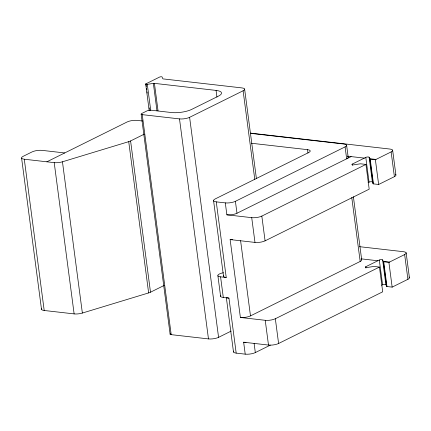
<?xml version="1.0" encoding="UTF-8"?>
<svg xmlns="http://www.w3.org/2000/svg" width="431" height="431" viewBox="0 0 431 431"><rect width="100%" height="100%" fill="white"/><g stroke="black" fill="none" stroke-linecap="round" stroke-linejoin="round"><path stroke-width="0.65" d="M231.199 331.078L218.571 337.344A7.252 2.123 -7.5 0 1 208.469 338.911L171.199 334.655L142.235 114.641A2.898 0.846 -7.5 0 1 141.756 113.498L147.106 110.842A2.898 0.846 -7.5 0 1 151.152 110.212L171.479 112.534A14.503 4.24 -7.5 0 0 191.687 109.399L218.442 96.124A14.503 4.24 -7.5 0 0 216.066 90.408L154.422 83.361A1.449 0.426 -7.5 0 0 153.361 83.398L147.3 84.336A1.449 0.426 -7.5 0 1 145.872 84.293A1.449 0.426 -7.5 0 1 146.001 83.803L159.529 77.09A1.449 0.426 -7.5 0 1 161.049 76.761A1.449 0.426 -7.5 0 1 162.088 76.998L162.799 78.711A1.449 0.426 -7.5 0 0 163.338 78.932L241.926 87.913A7.252 2.123 -7.5 0 1 243.111 90.774L254.786 179.447M46.871 161.803L127.129 121.968A7.252 2.123 -7.5 0 1 137.236 120.4L142.586 121.009M64.709 152.951L42.119 150.371A7.252 2.123 -7.5 0 0 32.013 151.938L23.096 156.361A7.252 2.123 -7.5 0 0 24.287 159.222L54.209 162.643A7.252 2.123 -7.5 0 0 62.452 161.792L128.724 141.659A7.252 2.123 -7.5 0 0 130.588 140.942L144.326 134.122M142.235 114.641L179.501 118.897A7.252 2.123 -7.5 0 0 189.608 117.329L243.111 90.774M251.521 143.264L307.529 149.665A7.252 2.123 -7.5 0 1 308.715 152.526L215.08 198.998A7.252 2.123 -7.5 0 0 216.265 201.859L225.3 202.888A7.252 2.123 -7.5 0 0 235.407 201.32L345.096 146.879A7.252 2.123 -7.5 0 0 343.906 144.024L250.271 133.319M225.3 202.888L226.873 214.821A7.252 2.123 -7.5 0 0 236.98 213.253L351.125 156.598M270.388 345.102L255.319 352.585A7.252 2.123 -7.5 0 1 245.217 354.153L243.644 342.219L268.491 345.059A7.252 2.123 -7.5 0 0 278.598 343.491L382.706 291.814L379.447 267.064L275.339 318.741A7.252 2.123 -7.5 0 1 265.232 320.303L240.385 317.464L230.132 239.577L254.98 242.416A7.252 2.123 -7.5 0 0 265.081 240.848L369.195 189.171L365.935 164.421L360.752 163.828A1.013 0.296 -7.5 0 0 360.014 163.855L353.948 164.798A1.886 0.55 -7.5 0 1 352.1 164.739A1.886 0.55 -7.5 0 1 352.262 164.103L365.795 157.39A1.886 0.55 -7.5 0 1 367.772 156.959A1.886 0.55 -7.5 0 1 369.119 157.267L369.83 158.985L373.09 183.735A1.013 0.296 -7.5 0 0 373.467 183.886L378.644 184.479L394.392 176.667A7.252 2.123 -7.5 0 0 395.297 174.35M226.873 214.821L251.72 217.66A7.252 2.123 -7.5 0 0 261.827 216.093L365.935 164.421M369.83 158.985A1.013 0.296 -7.5 0 0 370.207 159.136L375.385 159.729L391.132 151.917A7.252 2.123 -7.5 0 0 389.942 149.056L250.497 133.12M368.079 182.62L369.049 182.141A1.886 0.55 -7.5 0 1 371.026 181.71A1.886 0.55 -7.5 0 1 372.379 182.017L373.09 183.735M41.591 308.709A7.252 2.123 -7.5 0 0 44.199 310.482L74.127 313.903A7.252 2.123 -7.5 0 0 82.364 313.051L148.636 292.918A7.252 2.123 -7.5 0 0 150.5 292.202L164.243 285.381M240.385 317.464A7.252 2.123 -7.5 0 0 250.492 315.896L360.181 261.455A7.252 2.123 -7.5 0 0 361.086 259.139M379.447 267.064L374.27 266.471A1.013 0.296 -7.5 0 0 373.526 266.498L367.465 267.441A1.886 0.55 -7.5 0 1 365.612 267.382A1.886 0.55 -7.5 0 1 365.779 266.746L379.307 260.033A1.886 0.55 -7.5 0 1 381.284 259.602A1.886 0.55 -7.5 0 1 382.631 259.909L383.342 261.628L386.602 286.378A1.013 0.296 -7.5 0 0 386.979 286.534L392.156 287.121L407.904 279.31A7.252 2.123 -7.5 0 0 408.809 276.993M383.342 261.628A1.013 0.296 -7.5 0 0 383.719 261.779L388.902 262.371L404.644 254.559A7.252 2.123 -7.5 0 0 403.454 251.699L359.422 246.667M381.597 285.263L382.566 284.783A1.886 0.55 -7.5 0 1 384.544 284.352A1.886 0.55 -7.5 0 1 385.89 284.659L386.602 286.378M347.359 156.167L364.34 158.112M369.723 158.727L375.972 159.438M361.501 258.886L377.852 260.755M383.24 261.369L389.484 262.08M223.463 272.731A7.252 2.123 -7.5 0 0 218.021 275A7.252 2.123 -7.5 0 0 220.58 276.842L226.227 277.489L216.265 201.859M220.861 295.472A7.252 2.123 -7.5 0 0 223.296 297.471L228.942 298.112L236.183 353.118L245.217 354.153M392.63 150.16L395.89 174.911M406.142 252.803L409.402 277.553M391.132 151.917L394.392 176.667M404.644 254.559L407.904 279.31M375.385 159.729L378.644 184.479M388.902 262.371L392.156 287.121M370.207 159.136L373.467 183.886M383.719 261.779L386.979 286.534M369.119 157.267L372.379 182.017M382.631 259.909L385.89 284.659M365.795 157.39L369.049 182.141M379.307 260.033L382.566 284.783M352.262 164.103L352.434 165.407M365.779 266.746L365.946 268.05M346.594 145.128L348.167 157.056M353.388 196.741L361.679 259.699M345.096 146.879L346.664 158.813A7.252 2.123 -7.5 0 0 347.844 156.668M351.766 197.543L360.181 261.455M307.529 149.665L307.966 152.994M261.827 216.093L265.081 240.848M275.339 318.741L278.598 343.491M244.614 89.018L256.375 178.359M251.72 217.66L254.98 242.416M265.232 320.303L268.491 345.059M235.407 201.32L236.98 213.253M240.59 240.67L250.492 315.896M254.101 343.302L255.319 352.585M216.066 90.408L216.944 97.072M213.582 200.754L223.538 276.384M226.34 297.665L233.494 352.014M220.58 276.842L223.296 297.471M217.892 275.738L220.607 296.366M189.608 117.329L218.571 337.344M179.501 118.897L208.469 338.911M154.422 83.361L158.042 110.859M153.361 83.398L156.959 110.735M147.3 84.336L150.748 110.53M146.001 83.803L146.351 86.469M146.615 88.474L146.788 89.804M147.052 91.803L147.23 93.139M149.158 107.804L149.336 109.14M145.694 84.072L149.207 110.74M141.158 114.199L170.121 334.214M130.588 140.942L150.5 292.202M128.724 141.659L148.636 292.918M62.452 161.792L82.364 313.051M54.209 162.643L74.127 313.903M24.287 159.222L44.199 310.482M21.598 158.118L41.511 309.377M171.199 334.655A2.898 0.846 -7.5 0 1 170.439 333.675M236.183 353.118A7.252 2.123 -7.5 0 1 233.747 351.12M232.524 239.658A7.252 2.123 -7.5 0 1 230.132 239.577M246.036 342.3A7.252 2.123 -7.5 0 1 243.644 342.219M228.942 298.112A7.252 2.123 -7.5 0 1 226.846 297.568M226.227 277.489A7.252 2.123 -7.5 0 1 223.619 275.716"/></g></svg>
